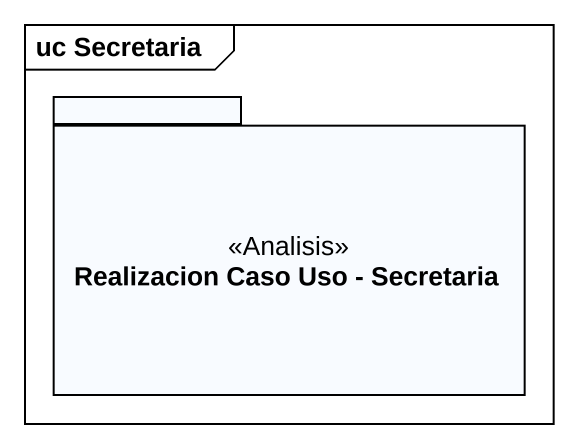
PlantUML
@startuml
mainframe uc Secretaria
package "Realizacion Caso Uso - Secretaria" as Realizacion_Caso_Uso <<Analisis>> {
}
@enduml
